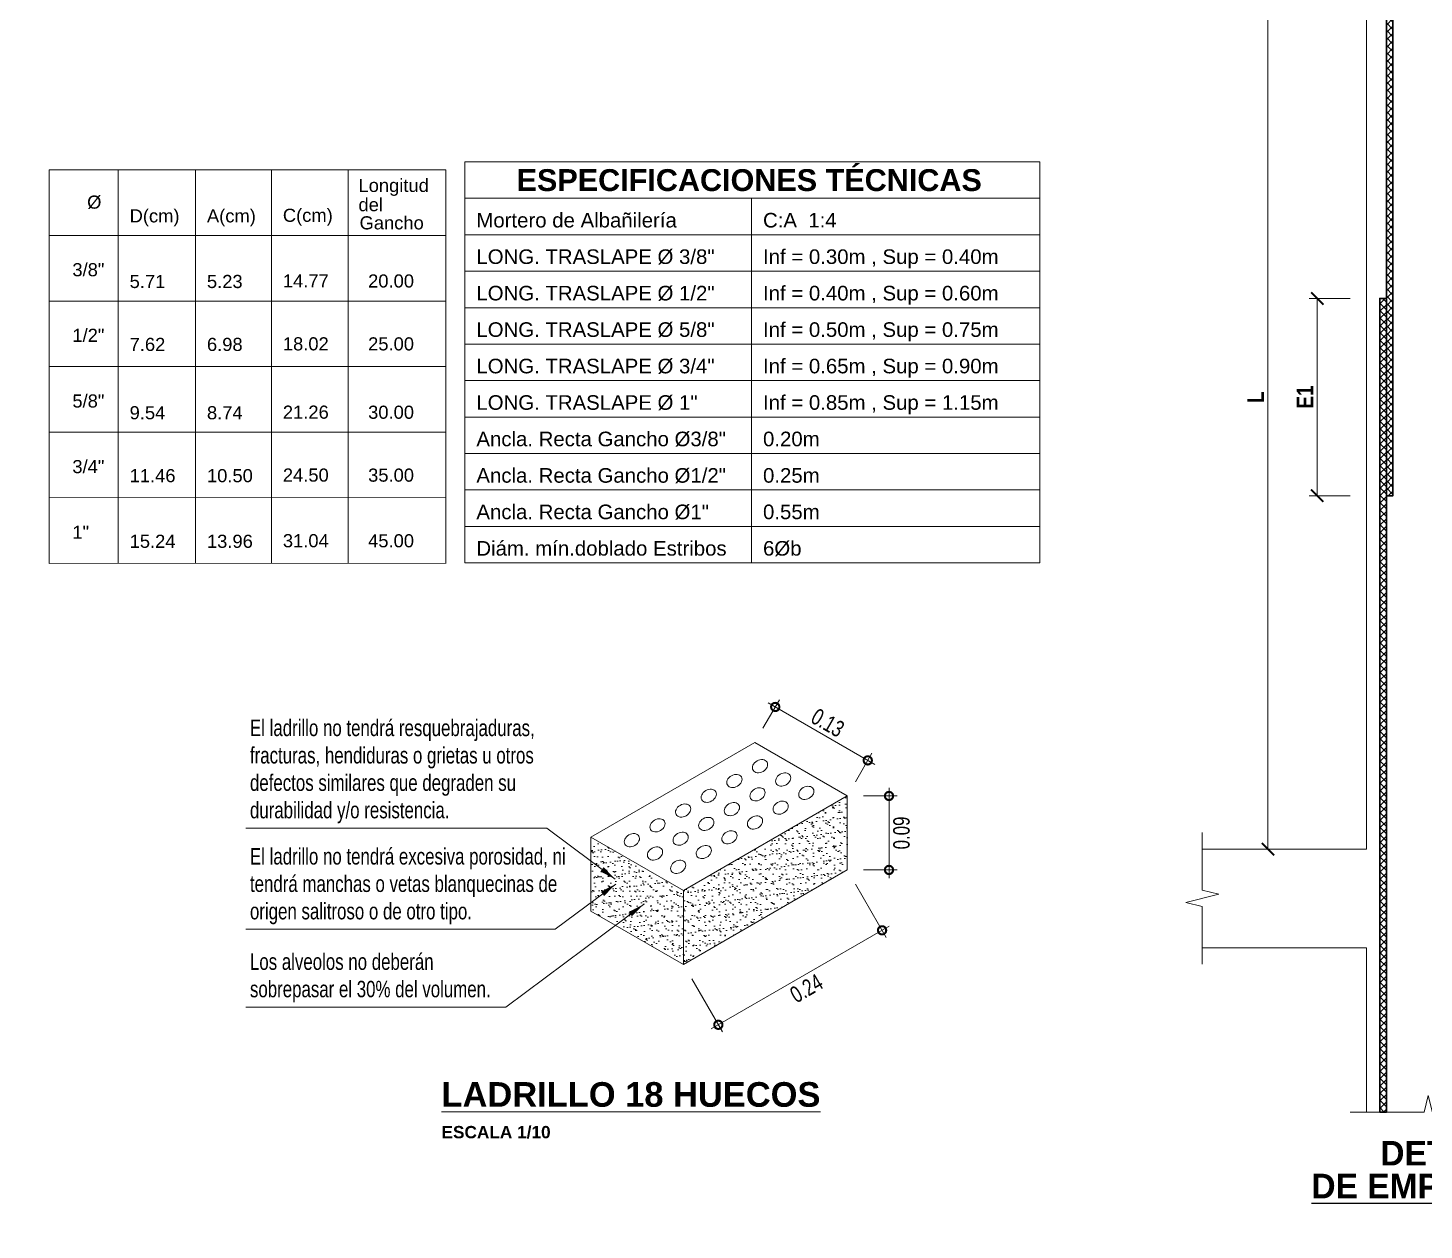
# Model space of a CAD drawing. Header units: millimetres. Extents: x -3570 to 5754, y -12788176 to 1214.
# Drawn here: x 3388.64 to 3397.13, y 1124.74 to 1132.06 of the extents above; entities that cross this region are included whole.
import ezdxf
from ezdxf import colors
from ezdxf.entities.mleader import LeaderData, LeaderLine
from ezdxf.enums import TextEntityAlignment as Align
from ezdxf.math import Vec2, Vec3

# ---------------------------------------------------------------- set-up
doc = ezdxf.new("R2010")
doc.units = ezdxf.units.MM
doc.linetypes.add('DASHED2', pattern=[93.75, 62.5, -31.25])
for name, color, linetype in [('.D1 cotas', 1, 'Continuous'), ('.D1 Texto', 7, 'Continuous'), ('G_Acotación', 114, 'Continuous')]:
    doc.layers.add(name, color=color, linetype=linetype)
for name, color, linetype, lineweight in [('ACOTACIONES', 2, 'Continuous', 5), ('Complemento', 133, 'Continuous', 20), ('CUADROS', 5, 'Continuous', 15), ('E_Acero', 2, 'Continuous', 25), ('G_Achurados', 35, 'Continuous', 5), ('G_Complemento', 190, 'Continuous', 20), ('G_Texto', 122, 'Continuous', 20), ('INDICADORES', 101, 'DASHED2', 13), ('LADRILLO', 30, 'Continuous', 0), ('Texto', 7, 'Continuous', 5)]:
    doc.layers.add(name, color=color, linetype=linetype, lineweight=lineweight)
doc.styles.add('Acotacion', font='ARIALNB.TTF')
doc.styles.add('Anot 2mm', font='ARIALN.TTF', dxfattribs={"height": 0.002})
doc.styles.add('ARIAL', font='arial.ttf')
doc.styles.add('BQR DETALLES', font='swisscl.ttf')
doc.styles.add('LETRAS', font='arial.ttf')
doc.styles.add('LOGOTIPO', font='swissb.ttf')
doc.styles.add('Titulo Detalles', font='swissb.ttf')
doc.styles.add('TITULOS', font='')
doc.styles.get('TITULOS').set_extended_font_data('Arial Black')
doc.dimstyles.new('1en10', dxfattribs={"dimtxt": 0.02, "dimasz": 0.05, "dimexe": 0.03, "dimexo": 0.02, "dimgap": 0.01, "dimtad": 1, "dimtih": 1, "dimtoh": 1, "dimzin": 4, "dimdsep": 46, "dimtxsty": 'ARIAL', "dimblk": 'DOTSMALL', "dimcen": 1, "dimclrd": 223, "dimclre": 6, "dimclrt": 1, "dimazin": 1, "dimtfac": 1, "dimtmove": 0, "dimatfit": 3, "dimfxl": 1, "dimlwd": 5, "dimlwe": 5, "dimarcsym": 0})
doc.dimstyles.new('1en50', dxfattribs={"dimtxt": 0.1, "dimasz": 0.1, "dimexe": 0.05, "dimexo": 0.1, "dimgap": 0.025, "dimtad": 2, "dimdec": 3, "dimzin": 1, "dimdsep": 46, "dimtxsty": 'BQR DETALLES', "dimblk": 'DOTSMALL', "dimcen": 1, "dimdle": 0.05, "dimclrd": 1, "dimclre": 1, "dimclrt": 256, "dimazin": 0, "dimtfac": 1, "dimtdec": 3, "dimtmove": 0, "dimatfit": 3, "dimfxl": 1, "dimlwd": -1, "dimlwe": -1, "dimarcsym": 0})
doc.dimstyles.new('INDICADORES', dxfattribs={"dimtxt": 0.08, "dimasz": 0.1, "dimexe": 0.25, "dimexo": 0.1, "dimgap": 0.05, "dimtad": 1, "dimzin": 4, "dimdsep": 46, "dimtxsty": 'LETRAS', "dimblk1": 'ARCHTICK', "dimblk2": 'ARCHTICK', "dimsah": 1, "dimcen": 0.02, "dimclrd": 8, "dimclre": 8, "dimclrt": 256, "dimadec": 0, "dimazin": 0, "dimtfac": 1, "dimtmove": 2, "dimatfit": 3, "dimfxl": 1, "dimtolj": 1, "dimtzin": 4, "dimarcsym": 0})
doc.dimstyles.new('Lenin_25', dxfattribs={"dimscale": 0.5, "dimtxt": 0.2, "dimasz": 0.15, "dimexe": 0.1, "dimexo": 0.2, "dimgap": 0.05, "dimtad": 2, "dimlfac": 0.5, "dimzin": 4, "dimdsep": 46, "dimtxsty": 'Acotacion', "dimblk": 'ARCHTICK', "dimcen": 0.12, "dimclrd": 256, "dimclre": 256, "dimclrt": 4, "dimazin": 1, "dimtm": 1e-09, "dimtfac": 1, "dimtmove": 2, "dimatfit": 2, "dimldrblk": 'ARCHTICK', "dimfxl": 1, "dimtolj": 1, "dimlwd": 13, "dimlwe": 18, "dimarcsym": 0})

# ---------------------------------------------------------------- blocks, each defined once
blk = doc.blocks.new('_ArchTick')
at = {"color": 0, "linetype": 'Continuous', "const_width": 0.15}
blk.add_lwpolyline([(-0.5, -0.5), (0.5, 0.5)], dxfattribs=at)
blk = doc.blocks.new('*D46')
at = {"layer": 'Defpoints', "color": 0, "lineweight": 18, "transparency": 16777216}
for p in [(-2.15, 5.2), (-2.45, 4), (-2.15, 4)]:
    blk.add_point(p, dxfattribs=at)
at = {"layer": 'G_Acotación', "lineweight": 18, "transparency": 16777216}
for p, q in [((-2.25, 5.2), (-2.5, 5.2)), ((-2.25, 4), (-2.5, 4))]:
    blk.add_line(p, q, dxfattribs=at)
at = {"layer": 'G_Acotación', "lineweight": 13, "transparency": 16777216}
blk.add_line((-2.45, 5.2), (-2.45, 4), dxfattribs=at)
at = {"layer": 'G_Acotación', "lineweight": 13, "transparency": 16777216, "xscale": 0.075, "yscale": 0.075, "zscale": 0.075}
for p, rotation in [((-2.45, 5.2), 90), ((-2.45, 4), 270)]:
    blk.add_blockref('_ArchTick', p, dxfattribs=dict(at, rotation=rotation))
at = {"layer": 'G_Acotación', "color": 4, "transparency": 16777216, "insert": (-2.5252, 4.6), "char_height": 0.1, "attachment_point": 5, "rotation": 90, "style": 'Acotacion'}
blk.add_mtext('\\A1;E1', dxfattribs=at)
blk = doc.blocks.new('*D47')
at = {"layer": 'Defpoints', "color": 0, "lineweight": 18, "transparency": 16777216}
for p in [(-2.15, 7.35), (-2.75, 1.85), (-2.15, 1.85)]:
    blk.add_point(p, dxfattribs=at)
at = {"layer": 'G_Acotación', "lineweight": 18, "transparency": 16777216}
for p, q in [((-2.25, 7.35), (-2.8, 7.35)), ((-2.25, 1.85), (-2.8, 1.85))]:
    blk.add_line(p, q, dxfattribs=at)
at = {"layer": 'G_Acotación', "lineweight": 13, "transparency": 16777216}
blk.add_line((-2.75, 7.35), (-2.75, 1.85), dxfattribs=at)
at = {"layer": 'G_Acotación', "lineweight": 13, "transparency": 16777216, "xscale": 0.075, "yscale": 0.075, "zscale": 0.075}
for p, rotation in [((-2.75, 7.35), 90), ((-2.75, 1.85), 270)]:
    blk.add_blockref('_ArchTick', p, dxfattribs=dict(at, rotation=rotation))
at = {"layer": 'G_Acotación', "color": 4, "transparency": 16777216, "insert": (-2.825, 4.6), "char_height": 0.1, "attachment_point": 5, "rotation": 90, "style": 'Acotacion'}
blk.add_mtext('\\A1;L', dxfattribs=at)
blk = doc.blocks.new('5555555555555555555')
at = {"layer": 'Complemento'}
for p, q in [((0, 0), (-3.4979, 0)), ((-3.4979, 0), (-3.4979, -0.2218)), ((0, 0), (0, -0.2218)), ((-6.0253, -0.0482), (-6.0253, -2.4437)), ((-6.0253, -0.0482), (-3.6132, -0.0482)), ((-5.6055, -0.0482), (-5.6055, -2.4437)), ((-5.1351, -0.0482), (-5.1351, -2.4437)), ((-4.6733, -0.0482), (-4.6733, -2.4401)), ((-4.206, -0.0521), (-4.206, -2.4405)), ((-3.6132, -0.0482), (-3.6132, -2.4437)), ((0, -0.2218), (-3.4979, -0.2218)), ((0, -0.2218), (-3.4979, -0.2218)), ((-3.4979, -0.2218), (-3.4979, -2.4398)), ((0, -0.2218), (0, -2.218)), ((-6.0253, -0.4474), (-3.6132, -0.4474)), ((0, -0.4436), (-3.4979, -0.4436)), ((0, -0.4436), (0, -2.4398)), ((0, -0.6654), (-3.4979, -0.6654)), ((-6.0253, -0.8467), (-3.6132, -0.8467)), ((0, -0.8872), (-3.4979, -0.8872)), ((0, -1.109), (-3.4979, -1.109)), ((-6.0253, -1.2459), (-3.6132, -1.2459)), ((0, -1.3308), (-3.4979, -1.3308)), ((0, -1.5526), (-3.4979, -1.5526)), ((-6.0253, -1.6452), (-3.6132, -1.6452)), ((0, -1.7744), (-3.4979, -1.7744)), ((0, -1.9962), (-3.4979, -1.9962)), ((-6.0253, -2.0444), (-3.6132, -2.0413)), ((0, -2.218), (-3.4979, -2.218)), ((-6.0253, -2.4437), (-3.6132, -2.4405)), ((-3.4979, -2.4398), (0, -2.4398))]:
    blk.add_line(p, q, dxfattribs=at)
at = {"layer": 'CUADROS'}
for p, q in [((-1.7542, -0.2218), (-1.7542, -0.4436)), ((-1.7542, -0.4436), (-1.7542, -2.218)), ((-1.7542, -0.6654), (-1.7542, -2.4398))]:
    blk.add_line(p, q, dxfattribs=at)
at = {"layer": 'CUADROS', "color": 7, "style": 'LOGOTIPO'}
blk.add_text('ESPECIFICACIONES TÉCNICAS', height=0.133083, dxfattribs=at).set_placement((-1.7673, -0.1774), align=Align.CENTER)
at = {"layer": 'CUADROS', "color": 7, "style": 'LETRAS'}
for s, height, p in [('Longitud', 0.07985, (-4.1441, -0.1831)), ('Ø', 0.0798, (-5.7946, -0.2847)), ('del', 0.07985, (-4.1441, -0.3002)), ('D(cm)', 0.07985, (-5.5363, -0.3684)), ('A(cm)', 0.07985, (-5.0659, -0.3684)), ('C(cm)', 0.07985, (-4.6041, -0.3649)), ('Gancho', 0.07985, (-4.1376, -0.4108)), ('Mortero de Albañilería', 0.088722, (-3.4269, -0.3992)), ('C:A  1:4', 0.08872, (-1.6832, -0.3992)), ('LONG. TRASLAPE Ø 3/8"', 0.088722, (-3.4269, -0.6211)), ('Inf = 0.30m , Sup = 0.40m', 0.088722, (-1.6832, -0.6211)), ('3/8"', 0.07985, (-5.8845, -0.6961)), ('5.71', 0.07985, (-5.5363, -0.7676)), ('5.23', 0.07985, (-5.0659, -0.7676)), ('14.77', 0.07985, (-4.6041, -0.7641)), ('20.00', 0.07985, (-4.0855, -0.7645)), ('LONG. TRASLAPE Ø 1/2"', 0.088722, (-3.4269, -0.8429)), ('Inf = 0.40m , Sup = 0.60m', 0.088722, (-1.6832, -0.8429)), ('1/2"', 0.07985, (-5.8845, -1.0953)), ('LONG. TRASLAPE Ø 5/8"', 0.088722, (-3.4269, -1.0647)), ('Inf = 0.50m , Sup = 0.75m', 0.088722, (-1.6832, -1.0647)), ('7.62', 0.07985, (-5.5363, -1.1504)), ('6.98', 0.07985, (-5.0659, -1.1504)), ('18.02', 0.07985, (-4.6041, -1.1469)), ('25.00', 0.07985, (-4.0855, -1.1472)), ('LONG. TRASLAPE Ø 3/4"', 0.088722, (-3.4269, -1.2865)), ('Inf = 0.65m , Sup = 0.90m', 0.088722, (-1.6832, -1.2865)), ('5/8"', 0.07985, (-5.8845, -1.4946)), ('LONG. TRASLAPE Ø 1"', 0.088722, (-3.4269, -1.5083)), ('Inf = 0.85m , Sup = 1.15m', 0.088722, (-1.6832, -1.5083)), ('9.54', 0.07985, (-5.5363, -1.5661)), ('8.74', 0.07985, (-5.0659, -1.5661)), ('21.26', 0.07985, (-4.6041, -1.5626)), ('30.00', 0.07985, (-4.0855, -1.563)), ('Ancla. Recta Gancho Ø3/8"', 0.088722, (-3.4269, -1.7301)), ('0.20m', 0.08872, (-1.6832, -1.7301)), ('3/4"', 0.07985, (-5.8845, -1.8938)), ('11.46', 0.07985, (-5.5363, -1.9489)), ('10.50', 0.07985, (-5.0659, -1.9489)), ('24.50', 0.07985, (-4.6041, -1.9453)), ('35.00', 0.07985, (-4.0855, -1.9457)), ('Ancla. Recta Gancho Ø1/2"', 0.088722, (-3.4269, -1.9519)), ('0.25m', 0.08872, (-1.6832, -1.9519)), ('Ancla. Recta Gancho Ø1"', 0.088722, (-3.4269, -2.1737)), ('0.55m', 0.08872, (-1.6832, -2.1737)), ('1"', 0.07985, (-5.8845, -2.2931)), ('15.24', 0.07985, (-5.5363, -2.3481)), ('13.96', 0.07985, (-5.0659, -2.3481)), ('31.04', 0.07985, (-4.6041, -2.3446)), ('45.00', 0.07985, (-4.0855, -2.345)), ('Diám. mín.doblado Estribos', 0.088722, (-3.4269, -2.3955)), ('6Øb', 0.08872, (-1.6832, -2.3955))]:
    blk.add_text(s, height=height, dxfattribs=at).set_placement(p)
blk = doc.blocks.new('_DOTSMALL')
at = {"color": 0, "linetype": 'ByBlock', "const_width": 0.5}
blk.add_lwpolyline([(-0.0625, 0, 1), (0.0625, 0, 1)], format="xyb", close=True, dxfattribs=at)
blk = doc.blocks.new('*D79')
at = {"layer": 'ACOTACIONES', "color": 1, "transparency": 16777216}
for p, q in [((2190.6764, 883.0104), (2190.7764, 883.1836)), ((2190.7081, 883.1653), (2191.3576, 882.7903)), ((2191.2393, 882.6854), (2191.3393, 882.8586))]:
    blk.add_line(p, q, dxfattribs=at)
at = {"layer": 'Defpoints', "color": 0, "transparency": 16777216}
for p in [(2190.6264, 882.9238), (2191.3143, 882.8153), (2191.1893, 882.5988)]:
    blk.add_point(p, dxfattribs=at)
at = {"layer": 'ACOTACIONES', "color": 1, "transparency": 16777216, "xscale": 0.1, "yscale": 0.1, "zscale": 0.1}
for p, rotation in [((2190.7514, 883.1403), 150.0000000340367), ((2191.3143, 882.8153), 330.0000000340367)]:
    blk.add_blockref('_DOTSMALL', p, dxfattribs=dict(at, rotation=rotation))
at = {"layer": 'ACOTACIONES', "transparency": 16777216, "insert": (2191.071, 883.0439), "char_height": 0.1, "attachment_point": 5, "rotation": 330, "style": 'BQR DETALLES'}
blk.add_mtext('0.13', dxfattribs=at)
blk = doc.blocks.new('*D80')
at = {"color": 1, "transparency": 16777216}
for p, q in [((2191.2893, 882.5988), (2191.4935, 882.5988)), ((2191.4435, 882.6488), (2191.4435, 882.0988)), ((2191.2893, 882.1488), (2191.4935, 882.1488))]:
    blk.add_line(p, q, dxfattribs=at)
at = {"layer": 'Defpoints', "color": 0, "transparency": 16777216}
for p in [(2191.1893, 882.5988), (2191.1893, 882.1488), (2191.4435, 882.1488)]:
    blk.add_point(p, dxfattribs=at)
at = {"color": 1, "transparency": 16777216, "xscale": 0.1, "yscale": 0.1, "zscale": 0.1}
for p, rotation in [((2191.4435, 882.5988), 90), ((2191.4435, 882.1488), 270)]:
    blk.add_blockref('_DOTSMALL', p, dxfattribs=dict(at, rotation=rotation))
at = {"transparency": 16777216, "insert": (2191.5197, 882.3738), "char_height": 0.1, "attachment_point": 5, "rotation": 90, "style": 'BQR DETALLES'}
blk.add_mtext('0.09', dxfattribs=at)
blk = doc.blocks.new('*D81')
at = {"color": 1, "transparency": 16777216}
for p, q in [((2191.2393, 882.0622), (2191.4263, 881.7383)), ((2190.3621, 881.1816), (2191.4446, 881.8066)), ((2190.2434, 881.4872), (2190.4304, 881.1633))]:
    blk.add_line(p, q, dxfattribs=at)
at = {"layer": 'Defpoints', "color": 0, "transparency": 16777216}
for p in [(2191.1893, 882.1488), (2191.4013, 881.7816), (2190.1934, 881.5738)]:
    blk.add_point(p, dxfattribs=at)
at = {"color": 1, "transparency": 16777216, "xscale": 0.1, "yscale": 0.1, "zscale": 0.1}
for p, rotation in [((2191.4013, 881.7816), 30.00000001021341), ((2190.4054, 881.2066), 210.0000000102134)]:
    blk.add_blockref('_DOTSMALL', p, dxfattribs=dict(at, rotation=rotation))
at = {"transparency": 16777216, "insert": (2190.9414, 881.4281), "char_height": 0.1, "attachment_point": 5, "rotation": 30, "style": 'BQR DETALLES'}
blk.add_mtext('0.24', dxfattribs=at)
blk = doc.blocks.new('DE_Traslape_Columna')
at = {"layer": 'G_Achurados'}
h = blk.add_hatch(dxfattribs=at)
h.set_pattern_fill('NET', color=256, scale=0.01, angle=45, style=0)
h.set_pattern_definition([(45, (-265.93462, -130.566443), (-0.0224506403, 0.0224506403), []), (135, (-265.93462, -130.566443), (-0.0224506403, -0.0224506403), [])])
h.paths.add_polyline_path([(-2.03, 4), (-1.99, 4), (-1.99, 8.95), (-2.03, 8.95)])
h = blk.add_hatch(dxfattribs=at)
h.set_pattern_fill('NET', color=256, scale=0.01, angle=45, style=0)
h.set_pattern_definition([(45, (-265.93462, -130.066443), (-0.0224506403, 0.0224506403), []), (135, (-265.93462, -130.066443), (-0.0224506403, -0.0224506403), [])])
h.paths.add_polyline_path([(-2.07, 0.25), (-2.03, 0.25), (-2.03, 5.2), (-2.07, 5.2)])
at = {"layer": 'E_Acero', "lineweight": 30}
for points in [[(-2.03, 4), (-1.99, 4), (-1.99, 8.95), (-2.03, 8.95)], [(-2.07, 0.25), (-2.03, 0.25), (-2.03, 5.2), (-2.07, 5.2)]]:
    blk.add_lwpolyline(points, close=True, dxfattribs=at)
at = {"layer": 'G_Complemento'}
for points in [[(-3.15, 1.85), (-2.15, 1.85), (-2.15, 7.35), (-3.15, 7.35)], [(-3.15, 1.25), (-2.15, 1.25), (-2.15, 0.25)]]:
    blk.add_lwpolyline(points, dxfattribs=at)
at = {"layer": 'G_Complemento', "color": 2}
for points in [[(-3.15, 1.15), (-3.15, 1.5), (-3.25, 1.525), (-3.05, 1.575), (-3.15, 1.6), (-3.15, 1.95)], [(-2.25, 0.25), (-1.8, 0.25), (-1.775, 0.35), (-1.725, 0.15), (-1.7, 0.25), (-1.25, 0.25)]]:
    blk.add_lwpolyline(points, dxfattribs=at)
at = {"layer": '.D1 Texto', "style": 'TITULOS', "width": 0.85}
for s, p in [('DETALLE DE LA UBICACION Y LONGITUD', (0, 0)), ('%%UDE EMPALMES TRASLAPADOS PARA COLUMNAS', (0, -0.2))]:
    blk.add_text(s, height=0.15, dxfattribs=at).set_placement(p, align=Align.MIDDLE_CENTER)
at = {"layer": 'G_Acotación'}
for base, p1, p2, text, picture, middle in [((-2.75, 1.85), (-2.15, 7.35), (-2.15, 1.85), 'L', '*D47', (-2.825, 4.6)), ((-2.45, 4), (-2.15, 5.2), (-2.15, 4), 'E1', '*D46', (-2.5252, 4.6))]:
    dim = blk.add_linear_dim(base=base, p1=p1, p2=p2, angle=270, text=text, dimstyle='Lenin_25', dxfattribs=at)
    dim.commit()
    dim.dimension.update_dxf_attribs({"geometry": picture, "text_midpoint": middle})
blk = doc.blocks.new('c2')
at = {"layer": '.D1 cotas'}
ml = blk.add_multileader_mtext('Standard', dxfattribs=at)
ml.set_content("Dado de concreto\\Psimple de 4''x4''@1.00m", color=7, style='Anot 2mm')
ml.set_leader_properties()
ml.build(insert=Vec2(0, 0))
ml.multileader.update_dxf_attribs({"text_left_attachment_type": 6, "text_right_attachment_type": 6, "dogleg_length": 0.005, "arrow_head_size": 0.0411, "scale": 50})
ctx = ml.context
ctx.base_point, ctx.scale, ctx.char_height, ctx.arrow_head_size, ctx.landing_gap_size, ctx.plane_origin = Vec3(3578.3166, 1142.207, 112540202.422), 50, 0.041105, 0.0411, 0.0411, Vec3(3578.7479, 1142.5775, 112540202.422)
ctx.left_attachment, ctx.right_attachment = 6, 6
notes = []
notes.append((ctx, [(1, (1, 1, 0), (3578.2967, 1142.207, 112540202.422), (1, 0), 0.0199, [(0, [(3578.2986, 1142.4486, 112540202.422)], 0, [])])]))
ctx.mtext.insert, ctx.mtext.width, ctx.mtext.flow_direction = Vec3(3578.3577, 1142.2602, 112540202.422), 0.571697, 5
for ctx, leaders in notes:
    for number, flags, end, landing, length, lines in leaders:
        leader = LeaderData()
        leader.index, (leader.has_last_leader_line, leader.has_dogleg_vector, leader.attachment_direction) = number, flags
        leader.last_leader_point, leader.dogleg_vector, leader.dogleg_length = Vec3(end), Vec3(landing), length
        for number, points, colour, breaks in lines:
            line = LeaderLine()
            line.index, line.vertices, line.color, line.breaks = number, Vec3.list(points), colors.encode_raw_color(colour), breaks
            leader.lines.append(line)
        ctx.leaders.append(leader)
blk = doc.blocks.new('LADRILLO 18 HUECOS')
at = {"layer": 'LADRILLO', "linetype": 'ByBlock', "true_color": 0xf26722}
h = blk.add_hatch(dxfattribs=at)
h.set_pattern_fill('AR-SAND', color=30, scale=0.00125, style=0)
h.set_pattern_definition([(37.5, (1099.869983, 441.127717), (-0.0020000391, 0.0611766547), [0, -0.04826, 0, -0.053975, 0, -0.05159375]), (7.5, (1099.86998, 441.12772), (0.0561904104, 0.0896031376), [0, -0.026035, 0, -0.0434975, 0, -0.01666875]), (327.5, (1099.83093, 441.127717), (0.0988740463, 0.000179648), [0, -0.015875, 0, -0.05715, 0, -0.0746125]), (317.5, (1099.83093, 441.12772), (0.0954445566, 0.0278661654), [0, -0.0079375, 0, -0.037465, 0, -0.0428625])])
h.paths.add_polyline_path([(2190.1934, 882.0238), (2190.1934, 881.5738), (2191.1893, 882.1488), (2191.1893, 882.5988)])
h.paths.add_polyline_path([(2189.6304, 882.3488), (2189.6304, 881.8988), (2190.1934, 881.5738), (2190.1934, 882.0238)])
at = {"layer": 'LADRILLO', "color": 30, "linetype": 'ByBlock', "true_color": 0xf26722}
for points in [[(2189.6304, 882.3488), (2190.6264, 882.9238), (2191.1893, 882.5988), (2190.1934, 882.0238)], [(2190.1934, 882.0238), (2191.1893, 882.5988), (2191.1893, 882.1488), (2190.1934, 881.5738)], [(2190.1934, 882.0238), (2190.1934, 881.5738), (2189.6304, 881.8988), (2189.6304, 882.3488)]]:
    blk.add_lwpolyline(points, close=True, dxfattribs=at)
for centre in [(2190.6589, 882.7801), (2190.503, 882.6901), (2190.7996, 882.6988), (2190.3471, 882.6001), (2190.6437, 882.6088), (2190.9403, 882.6176), (2190.1912, 882.5101), (2190.4878, 882.5188), (2190.7844, 882.5276), (2190.0353, 882.4201), (2190.3319, 882.4288), (2190.6285, 882.4376), (2189.8794, 882.3301), (2190.176, 882.3388), (2190.4727, 882.3476), (2190.0202, 882.2488), (2190.3168, 882.2576), (2190.1609, 882.1676)]:
    blk.add_ellipse(centre, major_axis=(-0.0425, -0.0245), ratio=0.746929, dxfattribs=at)
at = {"layer": 'G_Texto', "insert": (2188.7213, 880.514), "char_height": 0.15, "attachment_point": 7, "style": 'Titulo Detalles'}
blk.add_mtext('{\\LLADRILLO 18 HUECOS}\\P{\\H0.066667x;\\P\\pxql;\\H7.5x;ESCALA 1/10}', dxfattribs=at)
at = {"layer": 'Texto', "char_height": 0.1, "attachment_point": 7, "style": 'BQR DETALLES'}
for s, insert, width in [('El ladrillo no tendrá resquebrajaduras, fracturas, hendiduras o grietas u otros defectos similares que degraden su durabilidad y/o resistencia.', (2187.5561, 882.4328), 1.819643), ('El ladrillo no tendrá excesiva porosidad, ni tendrá manchas o vetas blanquecinas de origen salitroso o de otro tipo.', (2187.5561, 881.8181), 1.916368)]:
    blk.add_mtext(s, dxfattribs=dict(at, insert=insert, width=width))
at = {"layer": 'Texto', "insert": (2187.5561, 881.344), "char_height": 0.1, "attachment_point": 7, "style": 'BQR DETALLES'}
blk.add_mtext('Los alveolos no deberán\\Psobrepasar el 30% del volumen.', dxfattribs=at)
at = {"color": 3}
dim = blk.add_linear_dim(base=(2191.4435, 882.1488), p1=(2191.1893, 882.5988), p2=(2191.1893, 882.1488), angle=90, text='0.09', dimstyle='1en50', dxfattribs=at)
dim.commit()
dim.dimension.update_dxf_attribs({"geometry": '*D80', "text_midpoint": (2191.5197, 882.3738)})
dim = blk.add_aligned_dim(p1=(2190.1934, 881.5738), p2=(2191.1893, 882.1488), distance=-0.424, text='0.24', dimstyle='1en50')
dim.commit()
dim.dimension.update_dxf_attribs({"geometry": '*D81', "text_midpoint": (2190.9414, 881.4281)})
at = {"layer": 'ACOTACIONES'}
dim = blk.add_aligned_dim(p1=(2190.6264, 882.9238), p2=(2191.1893, 882.5988), distance=0.25, dimstyle='1en10', dxfattribs=at)
dim.commit()
dim.dimension.update_dxf_attribs({"geometry": '*D79', "text_midpoint": (2191.071, 883.0439)})
at = {"layer": 'INDICADORES'}
for points in [[(2189.778, 882.0927), (2189.3626, 882.4028), (2187.5311, 882.4028)], [(2189.7808, 882.063), (2189.4126, 881.7881), (2187.5311, 881.7881)], [(2189.9501, 881.9393), (2189.1126, 881.314), (2187.5311, 881.314)]]:
    blk.add_leader(points, dimstyle='INDICADORES', dxfattribs=at)

msp = doc.modelspace()

# ---------------------------------------------------------------- block references
at = {"lineweight": 15}
msp.add_blockref('DE_Traslape_Columna', (3398.9326, 1125.2108), dxfattribs=at)
msp.add_blockref('5555555555555555555', (3394.794, 1131.2416))
at = {"layer": 'ACOTACIONES'}
msp.add_blockref('LADRILLO 18 HUECOS', (1202.4336, 244.7851), dxfattribs=at)

# ---------------------------------------------------------------- next in the draw order: block references
at = {"color": 6, "lineweight": -2}
msp.add_blockref('c2', (-210.1817, -11.7974, -118109500.9567), dxfattribs=at)

doc.saveas('drawing.dxf')
